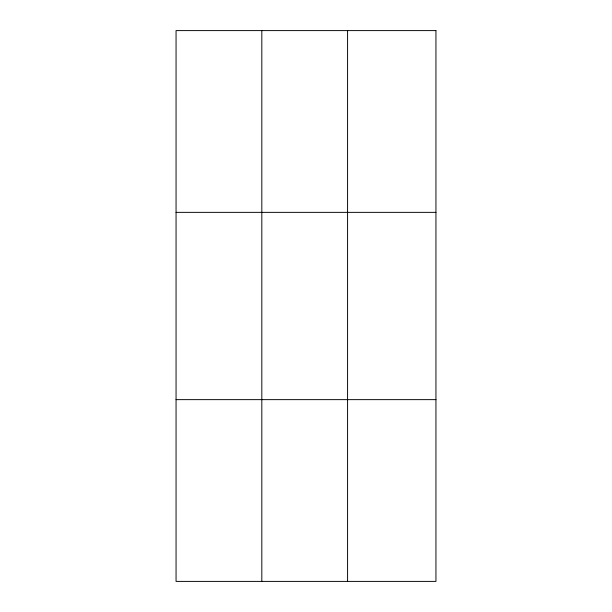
<?xml version="1.0" encoding="UTF-8"?>
<svg xmlns="http://www.w3.org/2000/svg" width="612" height="612" viewBox="0 0 612 612"><rect width="100%" height="100%" fill="white"/><g stroke="black" fill="none" stroke-linecap="round" stroke-linejoin="round"><path stroke-width="0.92" d="M261.821 30.6L261.821 581.4M347.578 30.6L347.578 581.4M176.057 212.364L435.943 212.364M176.057 399.636L435.943 399.636M435.943 30.6L435.943 581.4L176.057 581.4L176.057 30.6L435.943 30.6"/></g></svg>
